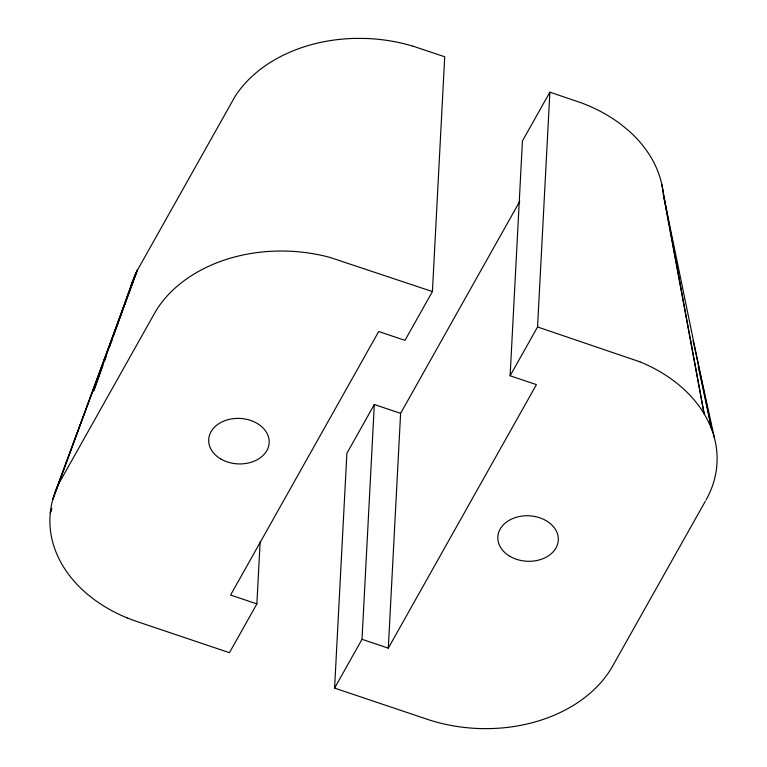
<?xml version="1.0" encoding="UTF-8"?>
<svg xmlns="http://www.w3.org/2000/svg" width="767" height="767" viewBox="0 0 767 767"><rect width="100%" height="100%" fill="white"/><g stroke="black" fill="none" stroke-linecap="round" stroke-linejoin="round"><path stroke-width="1.15" d="M127.092 617.866L132.557 619.995A117.648 88.387 3 0 0 134.934 620.858L229.448 652.698L256.878 603.897L260.128 541.924M705.304 501.273L611.299 668.431A143.161 107.553 3 0 1 588.922 694.221L584.233 697.97A142.413 106.987 3 0 1 542.183 719.753A142.566 107.102 3 0 1 437.286 722.322L431.562 720.673A117.648 88.387 3 0 1 429.127 719.916L334.585 688.104L346.895 453.307L374.325 404.506L400.604 413.355L388.303 648.153L362.014 639.304L374.325 404.506M256.878 603.897L230.589 595.048L378.697 331.517L404.986 340.366L432.415 291.565L444.716 56.768L413.058 46.202M388.303 648.153L536.411 384.622L510.122 375.772L522.432 140.975L549.862 92.174L581.434 102.893A142.528 107.073 3 0 1 620.819 124.273L628.336 130.419A142.528 107.073 3 0 1 663.417 194.923L711.843 429.808L698.2 366.578M510.122 375.772L537.552 326.972L549.862 92.174M51.888 508.339L50.286 512.845L49.932 518.051A142.413 106.987 3 0 0 58.014 556.717A142.566 107.102 3 0 0 127.092 617.876M93.545 391.036L132.787 280.501A147.791 111.033 3 0 1 136.277 272.208L235.105 96.354A147.83 111.062 3 0 1 240.57 88.723A142.509 107.064 3 0 1 355.063 38.398L365.993 38.465A142.509 107.064 3 0 1 413.058 46.202M51.092 510.601L50.286 512.845A143.161 107.553 3 0 1 59.404 482.587L155.701 311.249A143.161 107.553 3 0 1 178.078 285.449L182.767 281.71A142.537 107.083 3 0 1 329.714 257.348L432.415 291.565M94.082 390.278L102.922 365.543M104.533 361.046L106.536 355.418M109.748 346.425L112.567 338.554M113.372 336.301L136.267 272.208L52.808 499.355L137.542 269.696L55.051 492.404M705.976 500.084L707.596 497.093A143.161 107.553 3 0 0 716.723 466.835L717.068 461.619A142.537 107.083 3 0 0 639.908 361.803M400.604 413.355L519.786 201.29M334.585 688.104L362.014 639.304M537.552 326.972L639.899 361.813M693.042 340.423L714.547 438.513M663.407 194.904L704.144 413.854L661.844 184.598M129.728 291.153A142.509 107.064 3 0 1 132.787 280.501M220.848 459.002A30.277 22.751 3 0 0 268.987 444.496A30.277 22.751 3 0 0 226.955 419.98A30.277 22.751 3 0 0 220.848 459.002M509.988 556.363A30.277 22.751 3 0 0 558.127 541.857A30.277 22.751 3 0 0 516.095 517.341A30.277 22.751 3 0 0 509.988 556.363"/></g></svg>
